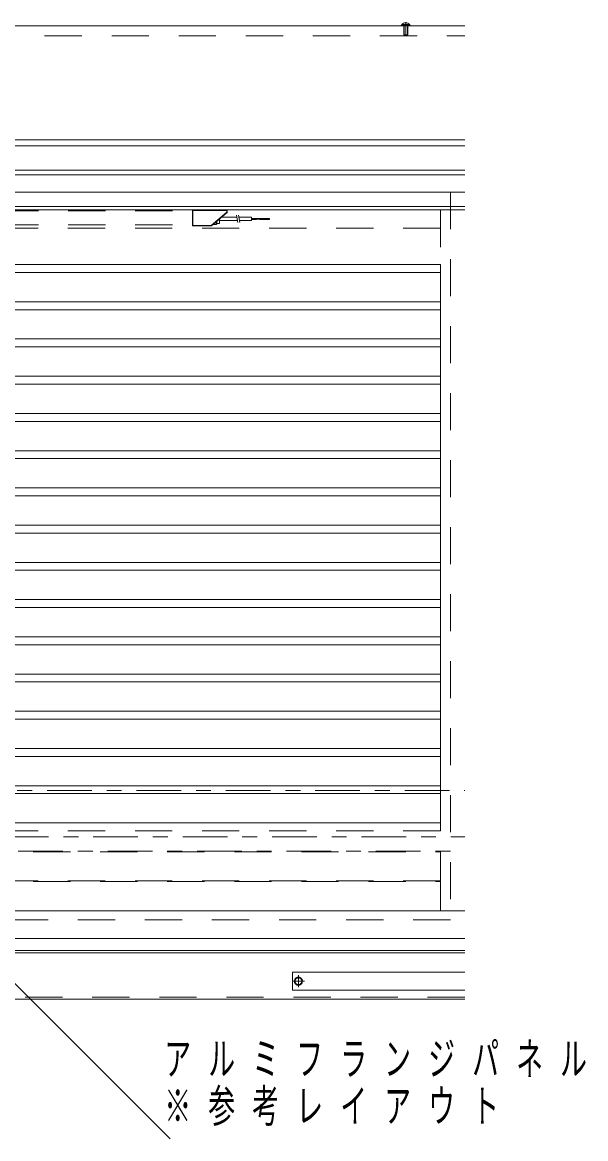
# Model space of a CAD drawing. Units: millimetres on the paper. Extents: x -365 to 0, y 0 to 257.
# Drawn here: x -128.7 to -90.9, y 102.7 to 177.7 of the extents above; entities that cross this region are included whole.
import ezdxf

# ---------------------------------------------------------------- set-up
doc = ezdxf.new("R2010")
doc.units = ezdxf.units.MM
doc.linetypes.add('USER1', pattern=[4.5, 2.5, -2])
doc.linetypes.add('USER2', pattern=[6, 3, -1, 1, -1])
doc.layers.add('1_15', color=7, linetype='Continuous', lineweight=13)
doc.styles.add('ＭＳ ゴシック', font='')
doc.styles.get('ＭＳ ゴシック').set_extended_font_data('MS Gothic')

msp = doc.modelspace()

# ---------------------------------------------------------------- linework, layer by layer
at = {"layer": '1_15'}
for p, q in [((-149.715, 177.434), (-99.014, 177.434)), ((-102.681, 177.487), (-103.281, 177.487)), ((-103.281, 177.487), (-103.281, 177.434)), ((-102.681, 177.434), (-103.281, 177.434)), ((-102.714, 177.516), (-103.248, 177.516)), ((-103.248, 177.516), (-103.248, 177.487)), ((-103.248, 177.487), (-102.714, 177.487)), ((-102.981, 177.67), (-102.981, 176.754)), ((-102.714, 177.516), (-102.714, 177.487)), ((-102.681, 177.487), (-102.681, 177.434)), ((-149.715, 169.767), (-99.014, 169.767)), ((-151.048, 169.367), (-99.014, 169.367)), ((-149.715, 167.434), (-99.014, 167.434)), ((-148.448, 167.734), (-99.014, 167.734)), ((-147.948, 166.267), (-99.014, 166.267)), ((-99.014, 165.067), (-148.448, 165.067)), ((-146.981, 165.3), (-99.014, 165.3)), ((-100.648, 165.067), (-99.014, 165.067)), ((-99.014, 118), (-100.648, 118)), ((-99.014, 116.134), (-146.981, 116.134)), ((-99.014, 115.167), (-147.948, 115.167)), ((-110.581, 113.867), (-110.581, 112.667)), ((-99.014, 113.867), (-110.581, 113.867)), ((-110.181, 113.267), (-110.581, 113.267)), ((-110.181, 113.267), (-110.181, 113.667)), ((-110.181, 113.267), (-110.181, 112.867)), ((-110.181, 113.267), (-109.781, 113.267)), ((-99.014, 112.667), (-110.581, 112.667)), ((-99.014, 112.067), (-149.715, 112.067))]:
    msp.add_line(p, q, dxfattribs=at)
at = {"layer": '1_15', "linetype": 'USER1'}
for p, q in [((-103.114, 177.487), (-103.114, 176.821)), ((-103.094, 177.487), (-103.094, 176.821)), ((-102.868, 177.487), (-102.868, 176.821)), ((-102.848, 177.487), (-102.848, 176.821)), ((-149.714, 176.767), (-99.014, 176.767)), ((-103.114, 176.821), (-102.848, 176.821)), ((-146.381, 166.267), (-99.981, 166.267)), ((-99.981, 166.267), (-99.981, 117.4)), ((-134.626, 165.001), (-117.292, 165.001)), ((-117.292, 164.021), (-117.292, 165.047)), ((-114.992, 165.067), (-117.272, 165.067)), ((-117.272, 165.034), (-117.272, 164.034)), ((-117.272, 165.034), (-114.992, 165.034)), ((-114.992, 165.034), (-114.992, 164.916)), ((-114.959, 164.916), (-114.959, 165.034)), ((-116.038, 164.034), (-114.992, 164.916)), ((-116.016, 164.008), (-114.971, 164.891)), ((-115.699, 164.101), (-115.699, 164.276)), ((-115.666, 164.304), (-115.666, 164.134)), ((-115.466, 164.351), (-115.466, 164.473)), ((-115.466, 164.187), (-115.466, 164.473)), ((-114.269, 164.351), (-115.466, 164.351)), ((-115.334, 164.584), (-114.31, 164.584)), ((-114.333, 164.717), (-114.245, 164.217)), ((-114.11, 164.217), (-114.198, 164.717)), ((-114.174, 164.584), (-113.332, 164.584)), ((-113.332, 164.351), (-114.133, 164.351)), ((-113.332, 164.351), (-113.332, 164.584)), ((-113.332, 164.501), (-112.999, 164.501)), ((-112.999, 164.434), (-113.332, 164.434)), ((-112.999, 164.434), (-112.999, 164.501)), ((-112.999, 164.484), (-112.799, 164.484)), ((-112.799, 164.451), (-112.999, 164.451)), ((-112.799, 164.434), (-112.799, 164.501)), ((-112.799, 164.501), (-112.132, 164.501)), ((-112.132, 164.434), (-112.799, 164.434)), ((-112.132, 164.501), (-112.132, 164.434)), ((-134.626, 164.067), (-117.292, 164.067)), ((-117.272, 164.034), (-116.038, 164.034)), ((-116.038, 164.001), (-117.272, 164.001)), ((-115.907, 164.101), (-115.699, 164.101)), ((-115.699, 164.101), (-115.666, 164.134)), ((-115.666, 164.154), (-115.499, 164.154)), ((-99.981, 117.4), (-146.381, 117.4)), ((-99.014, 112.187), (-149.714, 112.187))]:
    msp.add_line(p, q, dxfattribs=at)
at = {"layer": '1_15', "linetype": 'USER2'}
for p, q in [((-151.048, 126.067), (-99.013, 126.067)), ((-147.948, 122.967), (-99.013, 122.967)), ((-146.981, 122), (-99.013, 122))]:
    msp.add_line(p, q, dxfattribs=at)
at = {"layer": '1_15', "color": 70}
msp.add_line((-136.081, 119.98), (-118.792, 102.691), dxfattribs=at)
at = {"layer": '1_15', "linetype": 'USER1'}
for points in [[(-145.981, 165.067), (-100.648, 165.067), (-100.648, 161.401), (-145.981, 161.401)], [(-145.981, 165.067), (-100.648, 165.067), (-100.648, 163.834), (-145.981, 163.834)], [(-145.981, 161.401), (-100.648, 161.401), (-100.648, 160.867), (-145.981, 160.867)], [(-145.981, 160.867), (-100.648, 160.867), (-100.648, 158.901), (-145.981, 158.901)], [(-145.981, 158.901), (-100.648, 158.901), (-100.648, 158.367), (-145.981, 158.367)], [(-145.981, 158.367), (-100.648, 158.367), (-100.648, 156.401), (-145.981, 156.401)], [(-145.981, 156.401), (-100.648, 156.401), (-100.648, 155.867), (-145.981, 155.867)], [(-145.981, 155.867), (-100.648, 155.867), (-100.648, 153.9), (-145.981, 153.9)], [(-145.981, 153.9), (-100.648, 153.9), (-100.648, 153.367), (-145.981, 153.367)], [(-145.981, 153.367), (-100.648, 153.367), (-100.648, 151.4), (-145.981, 151.4)], [(-145.981, 151.4), (-100.648, 151.4), (-100.648, 150.867), (-145.981, 150.867)], [(-145.981, 150.867), (-100.648, 150.867), (-100.648, 148.9), (-145.981, 148.9)], [(-145.981, 148.9), (-100.648, 148.9), (-100.648, 148.367), (-145.981, 148.367)], [(-145.981, 148.367), (-100.648, 148.367), (-100.648, 146.4), (-145.981, 146.4)], [(-145.981, 146.4), (-100.648, 146.4), (-100.648, 145.867), (-145.981, 145.867)], [(-145.981, 145.867), (-100.648, 145.867), (-100.648, 143.9), (-145.981, 143.9)], [(-145.981, 143.9), (-100.648, 143.9), (-100.648, 143.367), (-145.981, 143.367)], [(-145.981, 143.367), (-100.648, 143.367), (-100.648, 141.4), (-145.981, 141.4)], [(-145.981, 141.4), (-100.648, 141.4), (-100.648, 140.867), (-145.981, 140.867)], [(-145.981, 140.867), (-100.648, 140.867), (-100.648, 138.9), (-145.981, 138.9)], [(-145.981, 138.9), (-100.648, 138.9), (-100.648, 138.367), (-145.981, 138.367)], [(-145.981, 138.367), (-100.648, 138.367), (-100.648, 136.4), (-145.981, 136.4)], [(-145.981, 136.4), (-100.648, 136.4), (-100.648, 135.867), (-145.981, 135.867)], [(-145.981, 135.867), (-100.648, 135.867), (-100.648, 133.9), (-145.981, 133.9)], [(-145.981, 133.9), (-100.648, 133.9), (-100.648, 133.367), (-145.981, 133.367)], [(-145.981, 133.367), (-100.648, 133.367), (-100.648, 131.4), (-145.981, 131.4)], [(-145.981, 131.4), (-100.648, 131.4), (-100.648, 130.867), (-145.981, 130.867)], [(-145.981, 130.867), (-100.648, 130.867), (-100.648, 128.9), (-145.981, 128.9)], [(-145.981, 128.9), (-100.648, 128.9), (-100.648, 128.367), (-145.981, 128.367)], [(-145.981, 128.367), (-100.648, 128.367), (-100.648, 126.4), (-145.981, 126.4)], [(-145.981, 126.4), (-100.648, 126.4), (-100.648, 125.867), (-145.981, 125.867)], [(-145.981, 125.867), (-100.648, 125.867), (-100.648, 123.9), (-145.981, 123.9)], [(-145.981, 123.9), (-100.648, 123.9), (-100.648, 123.367), (-145.981, 123.367)], [(-145.981, 121.967), (-100.648, 121.967), (-100.648, 120), (-145.981, 120)], [(-145.981, 119.967), (-100.648, 119.967), (-100.648, 118), (-145.981, 118)]]:
    msp.add_lwpolyline(points, close=True, dxfattribs=at)
at = {"layer": '1_15'}
msp.add_lwpolyline([(-99.014, 115.334), (-145.981, 115.334), (-145.981, 118), (-99.014, 118)], dxfattribs=at)
at = {"layer": '1_15', "linetype": 'USER1'}
for radius in [0.267, 0.233]:
    msp.add_circle((-110.181, 113.267), radius, dxfattribs=at)
at = {"layer": '1_15'}
msp.add_arc((-102.981, 177.274), 0.36, 42.20543, 137.79453, dxfattribs=at)
at = {"layer": '1_15', "linetype": 'USER1'}
for centre, radius, start, end in [((-117.272, 165.047), 0.02, 90, 180), ((-114.992, 165.034), 0.0333, 0, 90), ((-114.992, 164.916), 0.0333, 310.156, 0), ((-117.272, 164.021), 0.02, 180, 270), ((-116.038, 164.034), 0.0333, 270, 310.156), ((-115.499, 164.187), 0.0333, 270, 0)]:
    msp.add_arc(centre, radius, start, end, dxfattribs=at)

# ---------------------------------------------------------------- texts
at = {"layer": '1_15', "color": 70, "char_height": 2.199, "attachment_point": 7, "style": 'ＭＳ ゴシック'}
for s, insert in [('\\T1.64;\\W0.6;アルミフランジパネル', (-119.179, 106.841)), ('\\T1.64;\\W0.6;※参考レイアウト', (-119.179, 103.541))]:
    msp.add_mtext(s, dxfattribs=dict(at, insert=insert))

doc.saveas('drawing.dxf')
